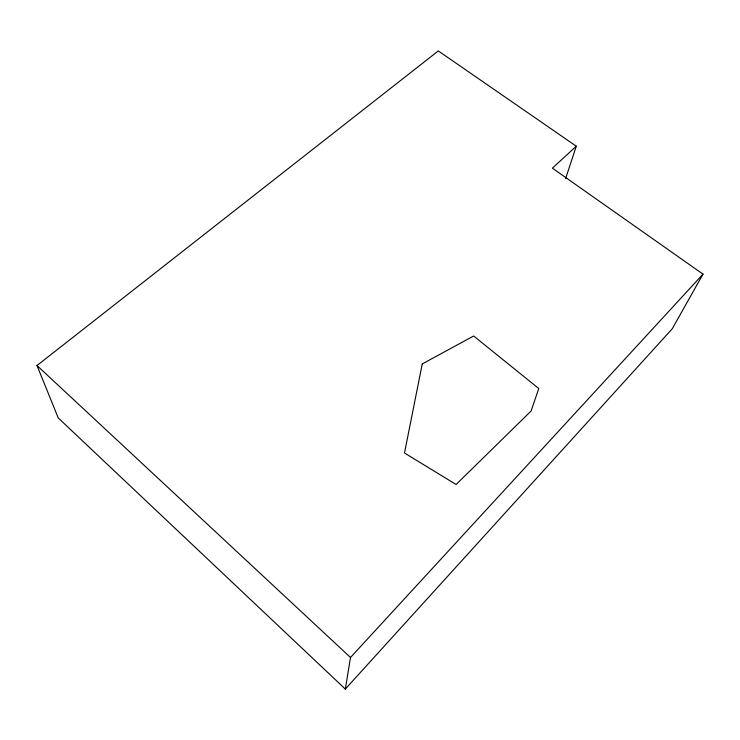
<?xml version="1.0" encoding="UTF-8"?>
<svg xmlns="http://www.w3.org/2000/svg" width="740" height="740" viewBox="0 0 740 740"><rect width="100%" height="100%" fill="white"/><g stroke="black" fill="none" stroke-linecap="round" stroke-linejoin="round"><path stroke-width="1.11" d="M345.321 689.079L350.501 657.481L703 274.142L552.373 168.156L576.284 146.206L438.311 50.921L37 365.532L58.257 417.971L345.321 689.079L672.253 328.764L703 274.142M565.582 178.618L576.284 146.206M37 365.532L350.501 657.481M422.253 363.923L404.493 453.01L456.099 484.487L531.089 411.033L538.766 388.537L473.665 335.997L422.253 363.923"/></g></svg>
